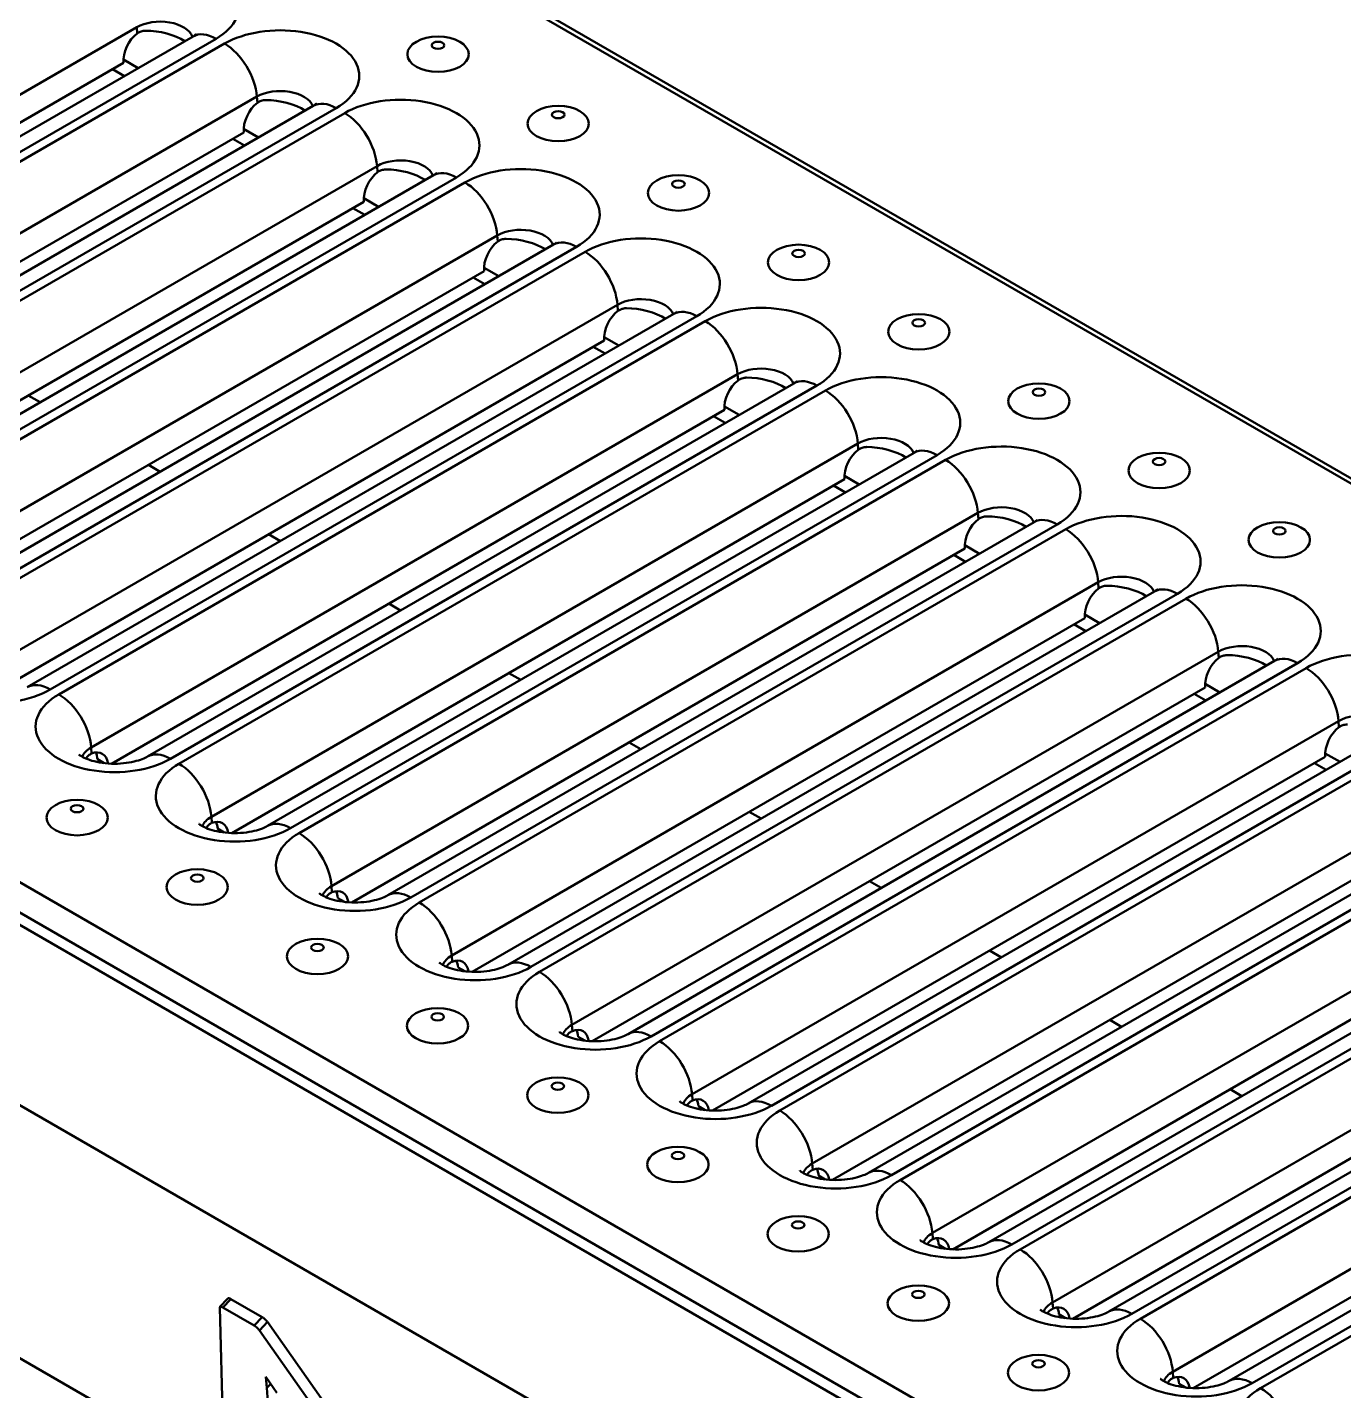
# Model space of a CAD drawing. Header units: millimetres. Extents: x 0 to 2100, y 0 to 1485.
# Drawn here: x 397.4 to 504.7, y 408.9 to 520 of the extents above; entities that cross this region are included whole.
import ezdxf

# ---------------------------------------------------------------- set-up
doc = ezdxf.new("R2010")
doc.units = ezdxf.units.MM
doc.header["$LTSCALE"] = 5
doc.layers.add('Sichtbare Kanten(DIN)', color=7, linetype='Continuous', lineweight=50)
doc.layers.add('Sichtbare tangentiale Kanten(DIN)', color=7, linetype='Continuous', lineweight=50)

msp = doc.modelspace()

# ---------------------------------------------------------------- linework, layer by layer
at = {"layer": 'Sichtbare Kanten(DIN)'}
for p, q in [((286.007, 609.89), (992.407, 202.05)), ((202.38, 560.164), (908.779, 152.324)), ((908.52, 151.467), (201.414, 559.715)), ((894.378, 144.935), (215.556, 536.853)), ((410.954, 519.286), (358.274, 488.872)), ((405.29, 517.125), (355.347, 488.29)), ((406.491, 516.71), (405.288, 517.404)), ((405.36, 516.057), (404.4, 516.611)), ((420.747, 513.632), (368.068, 483.218)), ((415.083, 511.471), (365.14, 482.636)), ((416.284, 511.055), (415.082, 511.749)), ((415.153, 510.403), (414.193, 510.957)), ((430.54, 507.978), (377.861, 477.563)), ((424.877, 505.816), (374.934, 476.982)), ((426.077, 505.401), (424.875, 506.095)), ((424.947, 504.748), (423.987, 505.302)), ((440.334, 502.324), (387.654, 471.909)), ((434.67, 500.162), (384.727, 471.327)), ((435.871, 499.747), (434.668, 500.441)), ((434.74, 499.094), (433.78, 499.648)), ((450.127, 496.669), (397.448, 466.255)), ((444.464, 494.508), (394.521, 465.673)), ((445.664, 494.093), (444.462, 494.787)), ((444.534, 493.44), (443.574, 493.994)), ((459.921, 491.015), (407.241, 460.601)), ((455.458, 488.438), (454.255, 489.132)), ((454.257, 488.854), (404.314, 460.019)), ((454.327, 487.786), (453.367, 488.34)), ((469.714, 485.361), (417.035, 454.946)), ((465.251, 482.784), (464.049, 483.478)), ((464.051, 483.199), (414.107, 454.365)), ((464.12, 482.131), (463.161, 482.686)), ((479.508, 479.707), (426.828, 449.292)), ((475.045, 477.13), (473.842, 477.824)), ((473.844, 477.545), (423.901, 448.71)), ((473.914, 476.477), (472.954, 477.031)), ((489.301, 474.052), (436.622, 443.638)), ((483.637, 471.891), (433.694, 443.056)), ((483.707, 470.823), (482.747, 471.377)), ((484.838, 471.476), (483.636, 472.17)), ((499.094, 468.398), (446.415, 437.984)), ((493.431, 466.237), (443.488, 437.402)), ((493.501, 465.169), (492.541, 465.723)), ((494.631, 465.821), (493.429, 466.516)), ((508.888, 462.744), (456.208, 432.329)), ((403.712, 460.065), (403.169, 460.378)), ((503.224, 460.582), (453.281, 431.748)), ((503.294, 459.514), (502.334, 460.069)), ((504.425, 460.167), (503.222, 460.861)), ((518.681, 457.09), (466.002, 426.675)), ((413.506, 454.41), (412.963, 454.724)), ((513.018, 454.928), (463.075, 426.093)), ((528.475, 451.435), (475.795, 421.021)), ((423.299, 448.756), (422.756, 449.069)), ((522.811, 449.274), (472.868, 420.439)), ((538.268, 445.781), (485.589, 415.367)), ((433.092, 443.102), (432.55, 443.415)), ((532.605, 443.62), (482.661, 414.785)), ((548.062, 440.127), (495.382, 409.712)), ((542.398, 437.965), (492.455, 409.131)), ((442.886, 437.448), (442.343, 437.761)), ((452.679, 431.793), (452.137, 432.107)), ((462.473, 426.139), (461.93, 426.452)), ((472.266, 420.485), (471.724, 420.798)), ((413.137, 415.698), (413.481, 402.639)), ((413.803, 416.434), (413.15, 415.745)), ((415.948, 414.223), (413.385, 415.703)), ((414.039, 416.392), (416.601, 414.912)), ((417.015, 414.525), (416.361, 413.836)), ((417.015, 414.525), (432.327, 392.824)), ((482.06, 414.831), (481.517, 415.144)), ((431.673, 392.135), (416.361, 413.836)), ((416.977, 409.151), (416.894, 410.061)), ((416.894, 410.061), (417.786, 408.748)), ((417.289, 409.48), (416.977, 409.151)), ((417.05, 408.014), (416.977, 409.151)), ((491.853, 409.176), (491.31, 409.49))]:
    msp.add_line(p, q, dxfattribs=at)
for centre, major_axis, ratio, start_param, end_param in [((406.704, 517.941), (0.855, 1.813), 0.6252357, 0.8587812, 2.3042497), ((408.227, 518.588), (2.658, -0.556), 0.38606, 0.7684392, 2.0892526), ((416.498, 512.287), (0.855, 1.813), 0.6252357, 0.8587812, 2.3042497), ((418.02, 512.934), (2.658, -0.556), 0.38606, 0.7684392, 2.0892526), ((426.291, 506.633), (0.855, 1.813), 0.6252357, 0.8587812, 2.3042497), ((427.814, 507.28), (2.658, -0.556), 0.38606, 0.7684392, 2.0892526), ((436.085, 500.979), (0.855, 1.813), 0.6252357, 0.8587812, 2.3042497), ((437.607, 501.625), (2.658, -0.556), 0.38606, 0.7684392, 2.0892526), ((445.878, 495.324), (0.855, 1.813), 0.6252357, 0.8587812, 2.3042497), ((447.401, 495.971), (2.658, -0.556), 0.38606, 0.7684392, 2.0892526), ((455.671, 489.67), (0.855, 1.813), 0.6252357, 0.8587812, 2.3042497), ((457.194, 490.317), (2.658, -0.556), 0.38606, 0.7684392, 2.0892526), ((465.465, 484.016), (0.855, 1.813), 0.6252357, 0.8587812, 2.3042497), ((466.988, 484.663), (2.658, -0.556), 0.38606, 0.7684392, 2.0892526), ((476.781, 479.008), (2.658, -0.556), 0.38606, 0.7684392, 2.0892526), ((475.258, 478.362), (0.855, 1.813), 0.6252357, 0.8587812, 2.3042497), ((486.574, 473.354), (2.658, -0.556), 0.38606, 0.7684392, 2.0892526), ((485.052, 472.707), (0.855, 1.813), 0.6252357, 0.8587812, 2.3042497), ((494.845, 467.053), (0.855, 1.813), 0.6252357, 0.8587812, 2.3042497), ((496.368, 467.7), (2.658, -0.556), 0.38606, 0.7684392, 2.0892526), ((504.639, 461.399), (0.855, 1.813), 0.6252357, 0.8587812, 2.3042497), ((402.638, 459.051), (-0.855, -1.813), 0.6252357, 2.4041357, 3.7497182), ((401.755, 459.561), (0.855, 1.813), 0.6252357, 5.4458424, 5.813139), ((412.432, 453.397), (-0.855, -1.813), 0.6252357, 2.4041357, 3.7497182), ((411.549, 453.907), (0.855, 1.813), 0.6252357, 5.4458424, 5.813139), ((422.225, 447.743), (-0.855, -1.813), 0.6252357, 2.4041357, 3.7497182), ((421.342, 448.253), (0.855, 1.813), 0.6252357, 5.4458424, 5.813139), ((432.019, 442.089), (-0.855, -1.813), 0.6252357, 2.4041357, 3.7497182), ((431.136, 442.599), (0.855, 1.813), 0.6252357, 5.4458424, 5.813139), ((441.812, 436.435), (-0.855, -1.813), 0.6252357, 2.4041357, 3.7497182), ((440.929, 436.944), (0.855, 1.813), 0.6252357, 5.4458424, 5.813139), ((451.606, 430.78), (-0.855, -1.813), 0.6252357, 2.4041357, 3.7497182), ((450.722, 431.29), (0.855, 1.813), 0.6252357, 5.4458424, 5.813139), ((461.399, 425.126), (-0.855, -1.813), 0.6252357, 2.4041357, 3.7497182), ((460.516, 425.636), (0.855, 1.813), 0.6252357, 5.4458424, 5.813139), ((471.192, 419.472), (-0.855, -1.813), 0.6252357, 2.4041357, 3.7497182), ((470.309, 419.982), (0.855, 1.813), 0.6252357, 5.4458424, 5.813139), ((480.986, 413.818), (-0.855, -1.813), 0.6252357, 2.4041357, 3.7497182), ((480.103, 414.327), (0.855, 1.813), 0.6252357, 5.4458424, 5.813139), ((490.779, 408.163), (-0.855, -1.813), 0.6252357, 2.4041357, 3.7497182), ((489.896, 408.673), (0.855, 1.813), 0.6252357, 5.4458424, 5.813139)]:
    msp.add_ellipse(centre, major_axis=major_axis, ratio=ratio, start_param=start_param, end_param=end_param, dxfattribs=at)
for centre in [(430.923, 517.839), (440.716, 512.185), (450.51, 506.531), (460.303, 500.877), (470.096, 495.222), (479.89, 489.568), (489.683, 483.914), (499.477, 478.26), (401.507, 455.622), (411.3, 449.968), (421.094, 444.314), (430.887, 438.659), (440.681, 433.005), (450.474, 427.351), (460.268, 421.697), (470.061, 416.043), (479.854, 410.388)]:
    msp.add_ellipse(centre, major_axis=(2.5, 0), ratio=0.5773503, dxfattribs=at)
for points, degree, knots in [([(406.405, 519.53), (406.414, 519.537), (406.424, 519.544), (406.444, 519.558), (406.455, 519.565), (406.485, 519.584), (406.503, 519.596), (406.561, 519.628), (406.601, 519.648), (406.749, 519.709), (406.863, 519.737), (407.018, 519.752), (407.057, 519.754), (407.097, 519.755)], 3, [0, 0, 0, 0, 0.004080736, 0.004080736, 0.00866605, 0.00866605, 0.016351881, 0.016351881, 0.031890083, 0.031890083, 0.072800189, 0.072800189, 0.086303969, 0.086303969, 0.086303969, 0.086303969]), ([(411.202, 519.462), (411.202, 519.462), (411.202, 519.462), (411.202, 519.462), (411.183, 519.442), (411.1, 519.378), (411.037, 519.335), (410.954, 519.286)], 3, [5.99254708, 5.99254708, 5.99254708, 5.99254708, 5.99378738, 5.99378738, 6.13848635, 6.13848635, 6.28318531, 6.28318531, 6.28318531, 6.28318531]), ([(416.198, 513.876), (416.208, 513.883), (416.217, 513.89), (416.238, 513.904), (416.248, 513.911), (416.278, 513.93), (416.297, 513.941), (416.355, 513.974), (416.394, 513.993), (416.543, 514.055), (416.656, 514.083), (416.812, 514.098), (416.851, 514.1), (416.89, 514.101)], 3, [0, 0, 0, 0, 0.004080736, 0.004080736, 0.00866605, 0.00866605, 0.016351881, 0.016351881, 0.031890083, 0.031890083, 0.072800189, 0.072800189, 0.086303969, 0.086303969, 0.086303969, 0.086303969]), ([(420.995, 513.808), (420.995, 513.808), (420.995, 513.808), (420.995, 513.808), (420.976, 513.788), (420.894, 513.724), (420.831, 513.68), (420.747, 513.632)], 3, [5.99254708, 5.99254708, 5.99254708, 5.99254708, 5.99378738, 5.99378738, 6.13848635, 6.13848635, 6.28318531, 6.28318531, 6.28318531, 6.28318531]), ([(425.992, 508.222), (426.001, 508.229), (426.011, 508.236), (426.031, 508.25), (426.042, 508.257), (426.071, 508.276), (426.09, 508.287), (426.148, 508.32), (426.188, 508.339), (426.336, 508.401), (426.449, 508.428), (426.605, 508.444), (426.644, 508.446), (426.683, 508.446)], 3, [0, 0, 0, 0, 0.004080736, 0.004080736, 0.00866605, 0.00866605, 0.016351881, 0.016351881, 0.031890083, 0.031890083, 0.072800189, 0.072800189, 0.086303969, 0.086303969, 0.086303969, 0.086303969]), ([(430.789, 508.154), (430.789, 508.154), (430.789, 508.154), (430.789, 508.153), (430.769, 508.133), (430.687, 508.07), (430.624, 508.026), (430.54, 507.978)], 3, [5.99254708, 5.99254708, 5.99254708, 5.99254708, 5.99378738, 5.99378738, 6.13848635, 6.13848635, 6.28318531, 6.28318531, 6.28318531, 6.28318531]), ([(435.785, 502.568), (435.794, 502.575), (435.804, 502.581), (435.824, 502.595), (435.835, 502.603), (435.865, 502.622), (435.884, 502.633), (435.941, 502.665), (435.981, 502.685), (436.129, 502.746), (436.243, 502.774), (436.399, 502.79), (436.438, 502.792), (436.477, 502.792)], 3, [0, 0, 0, 0, 0.004080736, 0.004080736, 0.00866605, 0.00866605, 0.016351881, 0.016351881, 0.031890083, 0.031890083, 0.072800189, 0.072800189, 0.086303969, 0.086303969, 0.086303969, 0.086303969]), ([(440.582, 502.5), (440.582, 502.5), (440.582, 502.5), (440.582, 502.499), (440.563, 502.479), (440.481, 502.416), (440.418, 502.372), (440.334, 502.324)], 3, [5.99254708, 5.99254708, 5.99254708, 5.99254708, 5.99378738, 5.99378738, 6.13848635, 6.13848635, 6.28318531, 6.28318531, 6.28318531, 6.28318531]), ([(445.578, 496.913), (445.588, 496.92), (445.597, 496.927), (445.618, 496.941), (445.629, 496.949), (445.658, 496.967), (445.677, 496.979), (445.735, 497.011), (445.775, 497.031), (445.923, 497.092), (446.036, 497.12), (446.192, 497.135), (446.231, 497.137), (446.27, 497.138)], 3, [0, 0, 0, 0, 0.004080736, 0.004080736, 0.00866605, 0.00866605, 0.016351881, 0.016351881, 0.031890083, 0.031890083, 0.072800189, 0.072800189, 0.086303969, 0.086303969, 0.086303969, 0.086303969]), ([(450.376, 496.845), (450.376, 496.845), (450.376, 496.845), (450.375, 496.845), (450.356, 496.825), (450.274, 496.761), (450.211, 496.718), (450.127, 496.669)], 3, [5.99254708, 5.99254708, 5.99254708, 5.99254708, 5.99378738, 5.99378738, 6.13848635, 6.13848635, 6.28318531, 6.28318531, 6.28318531, 6.28318531]), ([(455.372, 491.259), (455.381, 491.266), (455.391, 491.273), (455.411, 491.287), (455.422, 491.294), (455.452, 491.313), (455.471, 491.325), (455.528, 491.357), (455.568, 491.376), (455.716, 491.438), (455.83, 491.466), (455.986, 491.481), (456.024, 491.483), (456.064, 491.484)], 3, [0, 0, 0, 0, 0.004080736, 0.004080736, 0.00866605, 0.00866605, 0.016351881, 0.016351881, 0.031890083, 0.031890083, 0.072800189, 0.072800189, 0.086303969, 0.086303969, 0.086303969, 0.086303969]), ([(460.169, 491.191), (460.169, 491.191), (460.169, 491.191), (460.169, 491.191), (460.15, 491.171), (460.067, 491.107), (460.005, 491.064), (459.921, 491.015)], 3, [5.99254708, 5.99254708, 5.99254708, 5.99254708, 5.99378738, 5.99378738, 6.13848635, 6.13848635, 6.28318531, 6.28318531, 6.28318531, 6.28318531]), ([(465.165, 485.605), (465.175, 485.612), (465.184, 485.619), (465.205, 485.633), (465.216, 485.64), (465.245, 485.659), (465.264, 485.67), (465.322, 485.703), (465.361, 485.722), (465.51, 485.784), (465.623, 485.811), (465.779, 485.827), (465.818, 485.829), (465.857, 485.829)], 3, [0, 0, 0, 0, 0.004080736, 0.004080736, 0.00866605, 0.00866605, 0.016351881, 0.016351881, 0.031890083, 0.031890083, 0.072800189, 0.072800189, 0.086303969, 0.086303969, 0.086303969, 0.086303969]), ([(469.963, 485.537), (469.963, 485.537), (469.963, 485.537), (469.962, 485.537), (469.943, 485.517), (469.861, 485.453), (469.798, 485.409), (469.714, 485.361)], 3, [5.99254708, 5.99254708, 5.99254708, 5.99254708, 5.99378738, 5.99378738, 6.13848635, 6.13848635, 6.28318531, 6.28318531, 6.28318531, 6.28318531]), ([(474.959, 479.951), (474.968, 479.958), (474.978, 479.964), (474.998, 479.979), (475.009, 479.986), (475.039, 480.005), (475.057, 480.016), (475.115, 480.049), (475.155, 480.068), (475.303, 480.129), (475.417, 480.157), (475.572, 480.173), (475.611, 480.175), (475.651, 480.175)], 3, [0, 0, 0, 0, 0.004080736, 0.004080736, 0.00866605, 0.00866605, 0.016351881, 0.016351881, 0.031890083, 0.031890083, 0.072800189, 0.072800189, 0.086303969, 0.086303969, 0.086303969, 0.086303969]), ([(479.756, 479.883), (479.756, 479.883), (479.756, 479.883), (479.756, 479.882), (479.737, 479.862), (479.654, 479.799), (479.591, 479.755), (479.508, 479.707)], 3, [5.99254708, 5.99254708, 5.99254708, 5.99254708, 5.99378738, 5.99378738, 6.13848635, 6.13848635, 6.28318531, 6.28318531, 6.28318531, 6.28318531]), ([(484.752, 474.296), (484.762, 474.303), (484.771, 474.31), (484.792, 474.324), (484.802, 474.332), (484.832, 474.351), (484.851, 474.362), (484.909, 474.394), (484.948, 474.414), (485.097, 474.475), (485.21, 474.503), (485.366, 474.518), (485.405, 474.52), (485.444, 474.521)], 3, [0, 0, 0, 0, 0.004080736, 0.004080736, 0.00866605, 0.00866605, 0.016351881, 0.016351881, 0.031890083, 0.031890083, 0.072800189, 0.072800189, 0.086303969, 0.086303969, 0.086303969, 0.086303969]), ([(489.549, 474.228), (489.549, 474.228), (489.549, 474.228), (489.549, 474.228), (489.53, 474.208), (489.448, 474.144), (489.385, 474.101), (489.301, 474.052)], 3, [5.99254708, 5.99254708, 5.99254708, 5.99254708, 5.99378738, 5.99378738, 6.13848635, 6.13848635, 6.28318531, 6.28318531, 6.28318531, 6.28318531]), ([(494.546, 468.642), (494.555, 468.649), (494.565, 468.656), (494.585, 468.67), (494.596, 468.677), (494.625, 468.696), (494.644, 468.708), (494.702, 468.74), (494.742, 468.759), (494.89, 468.821), (495.003, 468.849), (495.159, 468.864), (495.198, 468.866), (495.237, 468.867)], 3, [0, 0, 0, 0, 0.004080736, 0.004080736, 0.00866605, 0.00866605, 0.016351881, 0.016351881, 0.031890083, 0.031890083, 0.072800189, 0.072800189, 0.086303969, 0.086303969, 0.086303969, 0.086303969]), ([(499.343, 468.574), (499.343, 468.574), (499.343, 468.574), (499.343, 468.574), (499.323, 468.554), (499.241, 468.49), (499.178, 468.447), (499.094, 468.398)], 3, [5.99254708, 5.99254708, 5.99254708, 5.99254708, 5.99378738, 5.99378738, 6.13848635, 6.13848635, 6.28318531, 6.28318531, 6.28318531, 6.28318531]), ([(504.339, 462.988), (504.348, 462.995), (504.358, 463.002), (504.378, 463.016), (504.389, 463.023), (504.419, 463.042), (504.438, 463.053), (504.495, 463.086), (504.535, 463.105), (504.683, 463.167), (504.797, 463.194), (504.953, 463.21), (504.992, 463.212), (505.031, 463.212)], 3, [0, 0, 0, 0, 0.004080736, 0.004080736, 0.00866605, 0.00866605, 0.016351881, 0.016351881, 0.031890083, 0.031890083, 0.072800189, 0.072800189, 0.086303969, 0.086303969, 0.086303969, 0.086303969]), ([(407.241, 460.601), (407.132, 460.537), (406.986, 460.466), (406.622, 460.323), (406.399, 460.253), (405.885, 460.13), (405.591, 460.08), (404.964, 460.018), (404.629, 460.008), (403.965, 460.032), (403.637, 460.067), (403.037, 460.173), (402.764, 460.243), (402.311, 460.394), (402.125, 460.475), (401.852, 460.617), (401.758, 460.681), (401.66, 460.756), (401.641, 460.777), (401.641, 460.777)], 3, [6.2831853, 6.2831853, 6.2831853, 6.2831853, 6.472231, 6.472231, 6.6769629, 6.6769629, 6.8983554, 6.8983554, 7.1311041, 7.1311041, 7.3661996, 7.3661996, 7.593437, 7.593437, 7.8044199, 7.8044199, 7.9971278, 7.9971278, 8.1446199, 8.1446199, 8.1446199, 8.1446199]), ([(402.23, 460.434), (402.261, 460.484), (402.295, 460.532), (402.4, 460.657), (402.478, 460.725), (402.584, 460.791), (402.604, 460.802), (402.635, 460.818), (402.646, 460.823), (402.663, 460.832), (402.669, 460.834), (402.681, 460.84), (402.687, 460.842), (402.692, 460.845)], 3, [0.007864404, 0.007864404, 0.007864404, 0.007864404, 0.029389751, 0.029389751, 0.068905962, 0.068905962, 0.077693724, 0.077693724, 0.082516728, 0.082516728, 0.085093648, 0.085093648, 0.087568489, 0.087568489, 0.087568489, 0.087568489]), ([(417.035, 454.946), (416.925, 454.883), (416.78, 454.812), (416.416, 454.669), (416.192, 454.598), (415.679, 454.476), (415.385, 454.426), (414.757, 454.364), (414.422, 454.353), (413.759, 454.377), (413.43, 454.412), (412.831, 454.519), (412.558, 454.589), (412.104, 454.74), (411.919, 454.821), (411.646, 454.963), (411.552, 455.026), (411.454, 455.102), (411.434, 455.122), (411.434, 455.122)], 3, [6.2831853, 6.2831853, 6.2831853, 6.2831853, 6.472231, 6.472231, 6.6769629, 6.6769629, 6.8983554, 6.8983554, 7.1311041, 7.1311041, 7.3661996, 7.3661996, 7.593437, 7.593437, 7.8044199, 7.8044199, 7.9971278, 7.9971278, 8.1446199, 8.1446199, 8.1446199, 8.1446199]), ([(412.023, 454.78), (412.054, 454.83), (412.088, 454.878), (412.194, 455.002), (412.272, 455.071), (412.377, 455.136), (412.397, 455.148), (412.428, 455.164), (412.439, 455.169), (412.456, 455.177), (412.462, 455.18), (412.474, 455.185), (412.48, 455.188), (412.486, 455.19)], 3, [0.007864404, 0.007864404, 0.007864404, 0.007864404, 0.029389751, 0.029389751, 0.068905962, 0.068905962, 0.077693724, 0.077693724, 0.082516728, 0.082516728, 0.085093648, 0.085093648, 0.087568489, 0.087568489, 0.087568489, 0.087568489]), ([(426.828, 449.292), (426.719, 449.229), (426.573, 449.157), (426.209, 449.015), (425.986, 448.944), (425.472, 448.822), (425.178, 448.772), (424.55, 448.71), (424.216, 448.699), (423.552, 448.723), (423.224, 448.758), (422.624, 448.864), (422.351, 448.934), (421.898, 449.086), (421.712, 449.166), (421.439, 449.309), (421.345, 449.372), (421.247, 449.448), (421.228, 449.468), (421.228, 449.468)], 3, [6.2831853, 6.2831853, 6.2831853, 6.2831853, 6.472231, 6.472231, 6.6769629, 6.6769629, 6.8983554, 6.8983554, 7.1311041, 7.1311041, 7.3661996, 7.3661996, 7.593437, 7.593437, 7.8044199, 7.8044199, 7.9971278, 7.9971278, 8.1446199, 8.1446199, 8.1446199, 8.1446199]), ([(421.816, 449.125), (421.848, 449.176), (421.882, 449.223), (421.987, 449.348), (422.065, 449.416), (422.171, 449.482), (422.19, 449.493), (422.221, 449.509), (422.233, 449.515), (422.25, 449.523), (422.256, 449.526), (422.268, 449.531), (422.273, 449.534), (422.279, 449.536)], 3, [0.007864404, 0.007864404, 0.007864404, 0.007864404, 0.029389751, 0.029389751, 0.068905962, 0.068905962, 0.077693724, 0.077693724, 0.082516728, 0.082516728, 0.085093648, 0.085093648, 0.087568489, 0.087568489, 0.087568489, 0.087568489]), ([(436.622, 443.638), (436.512, 443.575), (436.367, 443.503), (436.003, 443.361), (435.779, 443.29), (435.266, 443.167), (434.972, 443.118), (434.344, 443.055), (434.009, 443.045), (433.346, 443.069), (433.017, 443.104), (432.417, 443.21), (432.145, 443.28), (431.691, 443.432), (431.506, 443.512), (431.233, 443.655), (431.138, 443.718), (431.041, 443.793), (431.021, 443.814), (431.021, 443.814)], 3, [6.2831853, 6.2831853, 6.2831853, 6.2831853, 6.472231, 6.472231, 6.6769629, 6.6769629, 6.8983554, 6.8983554, 7.1311041, 7.1311041, 7.3661996, 7.3661996, 7.593437, 7.593437, 7.8044199, 7.8044199, 7.9971278, 7.9971278, 8.1446199, 8.1446199, 8.1446199, 8.1446199]), ([(431.61, 443.471), (431.641, 443.522), (431.675, 443.569), (431.781, 443.694), (431.858, 443.762), (431.964, 443.828), (431.984, 443.839), (432.015, 443.855), (432.026, 443.861), (432.043, 443.869), (432.049, 443.872), (432.061, 443.877), (432.067, 443.879), (432.073, 443.882)], 3, [0.007864404, 0.007864404, 0.007864404, 0.007864404, 0.029389751, 0.029389751, 0.068905962, 0.068905962, 0.077693724, 0.077693724, 0.082516728, 0.082516728, 0.085093648, 0.085093648, 0.087568489, 0.087568489, 0.087568489, 0.087568489]), ([(446.415, 437.984), (446.305, 437.92), (446.16, 437.849), (445.796, 437.706), (445.573, 437.636), (445.059, 437.513), (444.765, 437.463), (444.137, 437.401), (443.802, 437.391), (443.139, 437.415), (442.811, 437.45), (442.211, 437.556), (441.938, 437.626), (441.485, 437.777), (441.299, 437.858), (441.026, 438), (440.932, 438.064), (440.834, 438.139), (440.815, 438.16), (440.815, 438.16)], 3, [6.2831853, 6.2831853, 6.2831853, 6.2831853, 6.472231, 6.472231, 6.6769629, 6.6769629, 6.8983554, 6.8983554, 7.1311041, 7.1311041, 7.3661996, 7.3661996, 7.593437, 7.593437, 7.8044199, 7.8044199, 7.9971278, 7.9971278, 8.1446199, 8.1446199, 8.1446199, 8.1446199]), ([(441.403, 437.817), (441.434, 437.867), (441.469, 437.915), (441.574, 438.04), (441.652, 438.108), (441.758, 438.174), (441.777, 438.185), (441.808, 438.201), (441.819, 438.207), (441.837, 438.215), (441.843, 438.217), (441.854, 438.223), (441.86, 438.225), (441.866, 438.228)], 3, [0.007864404, 0.007864404, 0.007864404, 0.007864404, 0.029389751, 0.029389751, 0.068905962, 0.068905962, 0.077693724, 0.077693724, 0.082516728, 0.082516728, 0.085093648, 0.085093648, 0.087568489, 0.087568489, 0.087568489, 0.087568489]), ([(456.208, 432.329), (456.099, 432.266), (455.953, 432.195), (455.59, 432.052), (455.366, 431.981), (454.852, 431.859), (454.558, 431.809), (453.931, 431.747), (453.596, 431.736), (452.932, 431.76), (452.604, 431.795), (452.004, 431.902), (451.732, 431.972), (451.278, 432.123), (451.093, 432.204), (450.82, 432.346), (450.725, 432.409), (450.628, 432.485), (450.608, 432.505), (450.608, 432.505)], 3, [6.2831853, 6.2831853, 6.2831853, 6.2831853, 6.472231, 6.472231, 6.6769629, 6.6769629, 6.8983554, 6.8983554, 7.1311041, 7.1311041, 7.3661996, 7.3661996, 7.593437, 7.593437, 7.8044199, 7.8044199, 7.9971278, 7.9971278, 8.1446199, 8.1446199, 8.1446199, 8.1446199]), ([(451.197, 432.163), (451.228, 432.213), (451.262, 432.261), (451.368, 432.385), (451.445, 432.454), (451.551, 432.519), (451.571, 432.531), (451.602, 432.547), (451.613, 432.552), (451.63, 432.56), (451.636, 432.563), (451.648, 432.568), (451.654, 432.571), (451.66, 432.573)], 3, [0.007864404, 0.007864404, 0.007864404, 0.007864404, 0.029389751, 0.029389751, 0.068905962, 0.068905962, 0.077693724, 0.077693724, 0.082516728, 0.082516728, 0.085093648, 0.085093648, 0.087568489, 0.087568489, 0.087568489, 0.087568489]), ([(466.002, 426.675), (465.892, 426.612), (465.747, 426.541), (465.383, 426.398), (465.159, 426.327), (464.646, 426.205), (464.352, 426.155), (463.724, 426.093), (463.389, 426.082), (462.726, 426.106), (462.397, 426.141), (461.798, 426.247), (461.525, 426.317), (461.072, 426.469), (460.886, 426.549), (460.613, 426.692), (460.519, 426.755), (460.421, 426.831), (460.401, 426.851), (460.401, 426.851)], 3, [6.2831853, 6.2831853, 6.2831853, 6.2831853, 6.472231, 6.472231, 6.6769629, 6.6769629, 6.8983554, 6.8983554, 7.1311041, 7.1311041, 7.3661996, 7.3661996, 7.593437, 7.593437, 7.8044199, 7.8044199, 7.9971278, 7.9971278, 8.1446199, 8.1446199, 8.1446199, 8.1446199]), ([(460.99, 426.508), (461.021, 426.559), (461.055, 426.606), (461.161, 426.731), (461.239, 426.799), (461.345, 426.865), (461.364, 426.876), (461.395, 426.893), (461.406, 426.898), (461.423, 426.906), (461.429, 426.909), (461.441, 426.914), (461.447, 426.917), (461.453, 426.919)], 3, [0.007864404, 0.007864404, 0.007864404, 0.007864404, 0.029389751, 0.029389751, 0.068905962, 0.068905962, 0.077693724, 0.077693724, 0.082516728, 0.082516728, 0.085093648, 0.085093648, 0.087568489, 0.087568489, 0.087568489, 0.087568489]), ([(475.795, 421.021), (475.686, 420.958), (475.54, 420.886), (475.176, 420.744), (474.953, 420.673), (474.439, 420.55), (474.145, 420.501), (473.518, 420.438), (473.183, 420.428), (472.519, 420.452), (472.191, 420.487), (471.591, 420.593), (471.318, 420.663), (470.865, 420.815), (470.679, 420.895), (470.406, 421.038), (470.312, 421.101), (470.214, 421.176), (470.195, 421.197), (470.195, 421.197)], 3, [6.2831853, 6.2831853, 6.2831853, 6.2831853, 6.472231, 6.472231, 6.6769629, 6.6769629, 6.8983554, 6.8983554, 7.1311041, 7.1311041, 7.3661996, 7.3661996, 7.593437, 7.593437, 7.8044199, 7.8044199, 7.9971278, 7.9971278, 8.1446199, 8.1446199, 8.1446199, 8.1446199]), ([(470.784, 420.854), (470.815, 420.905), (470.849, 420.952), (470.954, 421.077), (471.032, 421.145), (471.138, 421.211), (471.158, 421.222), (471.189, 421.238), (471.2, 421.244), (471.217, 421.252), (471.223, 421.255), (471.235, 421.26), (471.241, 421.262), (471.246, 421.265)], 3, [0.007864404, 0.007864404, 0.007864404, 0.007864404, 0.029389751, 0.029389751, 0.068905962, 0.068905962, 0.077693724, 0.077693724, 0.082516728, 0.082516728, 0.085093648, 0.085093648, 0.087568489, 0.087568489, 0.087568489, 0.087568489]), ([(413.385, 415.703), (413.355, 415.72), (413.328, 415.733), (413.275, 415.753), (413.25, 415.759), (413.21, 415.764), (413.177, 415.766), (413.141, 415.74), (413.135, 415.723), (413.137, 415.698)], 3, [-0.093273996, -0.093273996, -0.093273996, -0.093273996, -0.068108923, -0.068108923, -0.041123408, -0.041123408, -0.017067652, -0.017067652, 0, 0, 0, 0]), ([(413.803, 416.434), (413.821, 416.453), (413.937, 416.451), (414.039, 416.392)], 2, [0.4690497, 0.4690497, 0.4690497, 1, 2, 2, 2]), ([(480.577, 415.2), (480.608, 415.25), (480.642, 415.298), (480.748, 415.423), (480.826, 415.491), (480.931, 415.557), (480.951, 415.568), (480.982, 415.584), (480.993, 415.59), (481.01, 415.598), (481.016, 415.6), (481.028, 415.606), (481.034, 415.608), (481.04, 415.611)], 3, [0.007864404, 0.007864404, 0.007864404, 0.007864404, 0.029389751, 0.029389751, 0.068905962, 0.068905962, 0.077693724, 0.077693724, 0.082516728, 0.082516728, 0.085093648, 0.085093648, 0.087568489, 0.087568489, 0.087568489, 0.087568489]), ([(485.589, 415.367), (485.479, 415.303), (485.334, 415.232), (484.97, 415.089), (484.746, 415.019), (484.233, 414.896), (483.939, 414.846), (483.311, 414.784), (482.976, 414.774), (482.313, 414.798), (481.984, 414.833), (481.385, 414.939), (481.112, 415.009), (480.658, 415.16), (480.473, 415.241), (480.2, 415.384), (480.106, 415.447), (480.008, 415.522), (479.988, 415.543), (479.988, 415.543)], 3, [6.2831853, 6.2831853, 6.2831853, 6.2831853, 6.472231, 6.472231, 6.6769629, 6.6769629, 6.8983554, 6.8983554, 7.1311041, 7.1311041, 7.3661996, 7.3661996, 7.593437, 7.593437, 7.8044199, 7.8044199, 7.9971278, 7.9971278, 8.1446199, 8.1446199, 8.1446199, 8.1446199]), ([(416.361, 413.836), (416.34, 413.866), (416.316, 413.897), (416.26, 413.961), (416.229, 413.993), (416.155, 414.064), (416.096, 414.117), (416.009, 414.184), (415.977, 414.206), (415.948, 414.223)], 3, [-0.068467152, -0.068467152, -0.068467152, -0.068467152, -0.051911748, -0.051911748, -0.034631689, -0.034631689, -0.01255287, -0.01255287, 0, 0, 0, 0]), ([(495.382, 409.712), (495.273, 409.649), (495.127, 409.578), (494.763, 409.435), (494.54, 409.364), (494.026, 409.242), (493.732, 409.192), (493.104, 409.13), (492.77, 409.119), (492.106, 409.143), (491.778, 409.178), (491.178, 409.285), (490.905, 409.355), (490.452, 409.506), (490.266, 409.587), (489.993, 409.729), (489.899, 409.793), (489.801, 409.868), (489.782, 409.888), (489.782, 409.888)], 3, [6.2831853, 6.2831853, 6.2831853, 6.2831853, 6.472231, 6.472231, 6.6769629, 6.6769629, 6.8983554, 6.8983554, 7.1311041, 7.1311041, 7.3661996, 7.3661996, 7.593437, 7.593437, 7.8044199, 7.8044199, 7.9971278, 7.9971278, 8.1446199, 8.1446199, 8.1446199, 8.1446199]), ([(490.37, 409.546), (490.402, 409.596), (490.436, 409.644), (490.541, 409.768), (490.619, 409.837), (490.725, 409.902), (490.744, 409.914), (490.775, 409.93), (490.787, 409.935), (490.804, 409.943), (490.81, 409.946), (490.822, 409.951), (490.827, 409.954), (490.833, 409.956)], 3, [0.007864404, 0.007864404, 0.007864404, 0.007864404, 0.029389751, 0.029389751, 0.068905962, 0.068905962, 0.077693724, 0.077693724, 0.082516728, 0.082516728, 0.085093648, 0.085093648, 0.087568489, 0.087568489, 0.087568489, 0.087568489])]:
    msp.add_open_spline(points, degree=degree, knots=knots, dxfattribs=at)
msp.add_open_spline([(416.601, 414.912), (416.686, 414.863), (416.942, 414.631), (417.015, 414.525)], degree=2, dxfattribs=at)
at = {"layer": 'Sichtbare tangentiale Kanten(DIN)'}
for p, q in [((991.782, 201.988), (285.382, 609.828)), ((203.005, 562.267), (909.404, 154.427)), ((353.689, 489.622), (406.368, 520.036)), ((360.149, 488.686), (412.828, 519.101)), ((406.368, 520.036), (406.405, 519.53)), ((413.521, 518.701), (360.841, 488.286)), ((363.482, 483.967), (416.161, 514.382)), ((369.942, 483.032), (422.621, 513.446)), ((416.161, 514.382), (416.198, 513.876)), ((423.314, 513.046), (370.635, 482.632)), ((373.275, 478.313), (425.955, 508.728)), ((425.955, 508.728), (425.992, 508.222)), ((379.735, 477.378), (432.415, 507.792)), ((433.108, 507.392), (380.428, 476.978)), ((383.069, 472.659), (435.748, 503.073)), ((435.748, 503.073), (435.785, 502.568)), ((389.529, 471.723), (442.208, 502.138)), ((442.901, 501.738), (390.221, 471.323)), ((392.862, 467.005), (445.542, 497.419)), ((445.542, 497.419), (445.578, 496.913)), ((399.322, 466.069), (452.002, 496.484)), ((452.694, 496.084), (400.015, 465.669)), ((402.656, 461.35), (455.335, 491.765)), ((455.335, 491.765), (455.372, 491.259)), ((409.116, 460.415), (461.795, 490.829)), ((462.488, 490.43), (409.808, 460.015)), ((398.486, 489.471), (397.526, 490.025)), ((412.449, 455.696), (465.129, 486.111)), ((465.129, 486.111), (465.165, 485.605)), ((418.909, 454.761), (471.589, 485.175)), ((472.281, 484.775), (419.602, 454.361)), ((408.279, 483.817), (407.319, 484.371)), ((422.243, 450.042), (474.922, 480.456)), ((474.922, 480.456), (474.959, 479.951)), ((428.703, 449.106), (481.382, 479.521)), ((482.075, 479.121), (429.395, 448.707)), ((418.073, 478.163), (417.113, 478.717)), ((432.036, 444.388), (484.715, 474.802)), ((484.715, 474.802), (484.752, 474.296)), ((438.496, 443.452), (491.175, 473.867)), ((491.868, 473.467), (439.189, 443.052)), ((427.866, 472.508), (426.906, 473.062)), ((441.829, 438.733), (494.509, 469.148)), ((494.509, 469.148), (494.546, 468.642)), ((448.289, 437.798), (500.969, 468.212)), ((437.659, 466.854), (436.7, 467.408)), ((501.662, 467.813), (448.982, 437.398)), ((451.623, 433.079), (504.302, 463.494)), ((504.302, 463.494), (504.339, 462.988)), ((458.083, 432.144), (510.762, 462.558)), ((402.656, 461.35), (402.692, 460.845)), ((447.453, 461.2), (446.493, 461.754)), ((511.455, 462.158), (458.775, 431.744)), ((461.416, 427.425), (514.096, 457.839)), ((467.876, 426.489), (520.556, 456.904)), ((412.449, 455.696), (412.486, 455.19)), ((457.246, 455.546), (456.286, 456.1)), ((521.248, 456.504), (468.569, 426.09)), ((471.21, 421.771), (523.889, 452.185)), ((477.67, 420.835), (530.349, 451.25)), ((422.243, 450.042), (422.279, 449.536)), ((467.04, 449.891), (466.08, 450.446)), ((531.042, 450.85), (478.362, 420.435)), ((481.003, 416.117), (533.683, 446.531)), ((487.463, 415.181), (540.143, 445.596)), ((476.833, 444.237), (475.873, 444.791)), ((540.835, 445.196), (488.156, 414.781)), ((432.036, 444.388), (432.073, 443.882)), ((894.378, 124.318), (345.836, 441.018)), ((490.797, 410.462), (543.476, 440.877)), ((486.627, 438.583), (485.667, 439.137)), ((497.257, 409.527), (549.936, 439.941)), ((550.629, 439.541), (497.949, 409.127)), ((441.829, 438.733), (441.866, 438.228)), ((496.42, 432.929), (495.46, 433.483)), ((451.623, 433.079), (451.66, 432.573)), ((461.416, 427.425), (461.453, 426.919)), ((471.21, 421.771), (471.246, 421.265)), ((414.039, 416.392), (413.385, 415.703)), ((481.003, 416.117), (481.04, 415.611)), ((416.601, 414.912), (415.948, 414.223)), ((490.797, 410.462), (490.833, 409.956))]:
    msp.add_line(p, q, dxfattribs=at)
for centre, major_axis, start_param, end_param in [((408.278, 521.728), (6.435, 0), 5.4977871, 8.6393798), ((408.278, 518.934), (2.701, 0), 0.2141218, 2.3561945), ((412.828, 516.04), (-1.874, 3.247), 5.4977871, 6.2831853), ((418.071, 516.074), (6.435, 0), 5.4977871, 8.6393798), ((413.521, 515.64), (1.874, -3.247), 0.8726646, 2.3561945), ((418.071, 513.279), (2.701, 0), 0.2141218, 2.3561945), ((422.621, 510.385), (-1.874, 3.247), 5.4977871, 6.2831853), ((427.864, 510.419), (6.435, 0), 5.4977871, 8.6393798), ((423.314, 509.986), (1.874, -3.247), 0.8726646, 2.3561945), ((427.864, 507.625), (2.701, 0), 0.2141218, 2.3561945), ((432.415, 504.731), (-1.874, 3.247), 5.4977871, 6.2831853), ((437.658, 504.765), (6.435, 0), 5.4977871, 8.6393798), ((433.108, 504.331), (1.874, -3.247), 0.8726646, 2.3561945), ((437.658, 501.971), (2.701, 0), 0.2141218, 2.3561945), ((442.208, 499.077), (-1.874, 3.247), 5.4977871, 6.2831853), ((447.451, 499.111), (6.435, 0), 5.4977871, 8.6393798), ((442.901, 498.677), (1.874, -3.247), 0.8726646, 2.3561945), ((447.451, 496.317), (2.701, 0), 0.2141218, 2.3561945), ((452.002, 493.423), (-1.874, 3.247), 5.4977871, 6.2831853), ((457.245, 493.457), (6.435, 0), 5.4977871, 8.6393798), ((452.694, 493.023), (1.874, -3.247), 0.8726646, 2.3561945), ((457.245, 490.662), (2.701, 0), 0.2141218, 2.3561945), ((461.795, 487.768), (-1.874, 3.247), 5.4977871, 6.2831853), ((467.038, 487.802), (6.435, 0), 5.4977871, 8.6393798), ((462.488, 487.369), (1.874, -3.247), 0.8726646, 2.3561945), ((467.038, 485.008), (2.701, 0), 0.2141218, 2.3561945), ((471.589, 482.114), (-1.874, 3.247), 5.4977871, 6.2831853), ((476.832, 482.148), (6.435, 0), 5.4977871, 8.6393798), ((472.281, 481.714), (1.874, -3.247), 0.8726646, 2.3561945), ((476.832, 479.354), (2.701, 0), 0.2141218, 2.3561945), ((486.625, 476.494), (6.435, 0), 5.4977871, 8.6393798), ((481.382, 476.46), (-1.874, 3.247), 5.4977871, 6.2831853), ((482.075, 476.06), (1.874, -3.247), 0.8726646, 2.3561945), ((486.625, 473.7), (2.701, 0), 0.2141218, 2.3561945), ((496.418, 470.84), (6.435, 0), 5.4977871, 8.6393798), ((491.175, 470.806), (-1.874, 3.247), 5.4977871, 6.2831853), ((491.868, 470.406), (1.874, -3.247), 0.8726646, 2.3561945), ((394.772, 468.696), (-6.435, 0), 5.4977871, 8.6393798), ((496.418, 468.045), (2.701, 0), 0.2141218, 2.3561945), ((506.212, 465.185), (6.435, 0), 5.4977871, 8.6393798), ((500.969, 465.152), (-1.874, 3.247), 5.4977871, 6.2831853), ((501.662, 464.752), (1.874, -3.247), 0.8726646, 2.3561945), ((399.322, 463.008), (-1.874, 3.247), 5.4977871, 6.2831853), ((404.565, 463.042), (-6.435, 0), 5.4977871, 8.6393798), ((400.015, 462.608), (-1.874, 3.247), 4.0142573, 5.4977871), ((506.212, 462.391), (2.701, 0), 0.2141218, 2.3561945), ((404.565, 460.248), (-2.701, 0), 5.4977871, 6.0688254), ((409.116, 457.354), (-1.874, 3.247), 5.4977871, 6.2831853), ((414.359, 457.388), (-6.435, 0), 5.4977871, 8.6393798), ((409.808, 456.954), (-1.874, 3.247), 4.0142573, 5.4977871), ((414.359, 454.594), (-2.701, 0), 5.4977871, 6.0688254), ((418.909, 451.7), (-1.874, 3.247), 5.4977871, 6.2831853), ((424.152, 451.734), (-6.435, 0), 5.4977871, 8.6393798), ((419.602, 451.3), (-1.874, 3.247), 4.0142573, 5.4977871), ((424.152, 448.939), (-2.701, 0), 5.4977871, 6.0688254), ((428.703, 446.045), (-1.874, 3.247), 5.4977871, 6.2831853), ((433.946, 446.079), (-6.435, 0), 5.4977871, 8.6393798), ((429.395, 445.646), (-1.874, 3.247), 4.0142573, 5.4977871), ((433.946, 443.285), (-2.701, 0), 5.4977871, 6.0688254), ((438.496, 440.391), (-1.874, 3.247), 5.4977871, 6.2831853), ((443.739, 440.425), (-6.435, 0), 5.4977871, 8.6393798), ((439.189, 439.991), (-1.874, 3.247), 4.0142573, 5.4977871), ((443.739, 437.631), (-2.701, 0), 5.4977871, 6.0688254), ((448.289, 434.737), (-1.874, 3.247), 5.4977871, 6.2831853), ((453.532, 434.771), (-6.435, 0), 5.4977871, 8.6393798), ((448.982, 434.337), (-1.874, 3.247), 4.0142573, 5.4977871), ((453.532, 431.977), (-2.701, 0), 5.4977871, 6.0688254), ((458.083, 429.083), (-1.874, 3.247), 5.4977871, 6.2831853), ((463.326, 429.117), (-6.435, 0), 5.4977871, 8.6393798), ((458.775, 428.683), (-1.874, 3.247), 4.0142573, 5.4977871), ((463.326, 426.322), (-2.701, 0), 5.4977871, 6.0688254), ((467.876, 423.429), (-1.874, 3.247), 5.4977871, 6.2831853), ((473.119, 423.462), (-6.435, 0), 5.4977871, 8.6393798), ((468.569, 423.029), (-1.874, 3.247), 4.0142573, 5.4977871), ((473.119, 420.668), (-2.701, 0), 5.4977871, 6.0688254), ((477.67, 417.774), (-1.874, 3.247), 5.4977871, 6.2831853), ((482.913, 417.808), (-6.435, 0), 5.4977871, 8.6393798), ((478.362, 417.374), (-1.874, 3.247), 4.0142573, 5.4977871), ((482.913, 415.014), (-2.701, 0), 5.4977871, 6.0688254), ((487.463, 412.12), (-1.874, 3.247), 5.4977871, 6.2831853), ((492.706, 412.154), (-6.435, 0), 5.4977871, 8.6393798), ((488.156, 411.72), (-1.874, 3.247), 4.0142573, 5.4977871), ((492.706, 409.36), (-2.701, 0), 5.4977871, 6.0688254), ((497.257, 406.466), (-1.874, 3.247), 5.4977871, 6.2831853), ((502.5, 406.5), (-6.435, 0), 5.4977871, 8.6393798), ((497.949, 406.066), (-1.874, 3.247), 4.0142573, 5.4977871)]:
    msp.add_ellipse(centre, major_axis=major_axis, ratio=0.5773503, start_param=start_param, end_param=end_param, dxfattribs=at)
for centre, major_axis in [((430.923, 518.567), (0.511, 0)), ((440.716, 512.912), (0.511, 0)), ((450.51, 507.258), (0.511, 0)), ((460.303, 501.604), (0.511, 0)), ((470.096, 495.95), (0.511, 0)), ((479.89, 490.295), (0.511, 0)), ((489.683, 484.641), (0.511, 0)), ((499.477, 478.987), (0.511, 0)), ((401.507, 456.35), (-0.511, 0)), ((411.3, 450.695), (-0.511, 0)), ((421.094, 445.041), (-0.511, 0)), ((430.887, 439.387), (-0.511, 0)), ((440.681, 433.733), (-0.511, 0)), ((450.474, 428.078), (-0.511, 0)), ((460.268, 422.424), (-0.511, 0)), ((470.061, 416.77), (-0.511, 0)), ((479.854, 411.116), (-0.511, 0))]:
    msp.add_ellipse(centre, major_axis=major_axis, ratio=0.5773503, dxfattribs=at)

doc.saveas('drawing.dxf')
